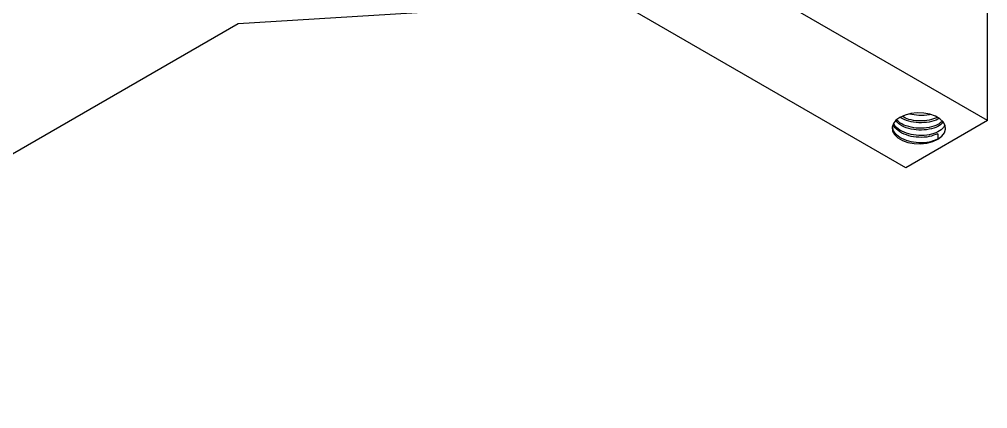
# Model space of a CAD drawing. Header units: millimetres. Extents: x 15 to 589, y 5 to 415.
# Drawn here: x 403 to 457.3, y 93 to 114.8 of the extents above; entities that cross this region are included whole.
import ezdxf

# ---------------------------------------------------------------- set-up
doc = ezdxf.new("R2010")
doc.units = ezdxf.units.MM

msp = doc.modelspace()

# ---------------------------------------------------------------- linework, layer by layer
at = {"color": 7, "linetype": 'Continuous', "lineweight": 25}
for p, q in [((457.32149, 109.14259), (424.79458, 127.91997)), ((457.32149, 109.14259), (457.32149, 123.02378)), ((452.7253, 106.48926), (436.46184, 115.87795)), ((428.36129, 115.38018), (415.27897, 114.57627)), ((415.27897, 114.57627), (377.90548, 93.00102)), ((457.32149, 109.14259), (452.7253, 106.48926)), ((454.52451, 108.1064), (454.21081, 107.99876)), ((454.52451, 108.41013), (454.52451, 108.10393))]:
    msp.add_line(p, q, dxfattribs=at)
at = {"color": 7, "linetype": 'Continuous', "lineweight": 25, "flags": 128}
msp.add_lwpolyline([(454.52451, 108.10393), (454.74752, 108.26825), (454.89593, 108.45861), (454.96111, 108.66395), (454.93928, 108.87232), (454.8317, 109.07162), (454.64462, 109.25027), (454.38893, 109.39788), (454.07947, 109.50587), (453.73423, 109.56798), (453.37328, 109.58058), (453.01759, 109.54295), (452.68784, 109.45728), (452.40319, 109.32854), (452.18018, 109.16421), (452.03177, 108.97385), (451.96658, 108.76852), (451.98842, 108.56014), (452.096, 108.36084), (452.28307, 108.1822), (452.53877, 108.03458), (452.84823, 107.92659), (453.19347, 107.86448), (453.55442, 107.85188), (453.9101, 107.88951), (454.23985, 107.97518), (454.52451, 108.10393)], dxfattribs=at)
at = {"color": 7, "linetype": 'Continuous', "lineweight": 25}
for points, knots in [([(454.58278, 109.27236), (454.56407, 109.25679), (454.44146, 109.15475), (454.04126, 109.04645), (453.46951, 109.0031), (452.87223, 109.08874), (452.56873, 109.2447), (452.41669, 109.32283)], [0, 0, 0, 0, 0.04307649, 0.28222514, 0.52765524, 0.76337345, 1, 1, 1, 1]), ([(454.51672, 109.32613), (454.36538, 109.26467), (454.05618, 109.13912), (453.46568, 109.10854), (452.91804, 109.18017), (452.64929, 109.31548), (452.5333, 109.37388)], [0, 0, 0, 0, 0.26277317, 0.53687046, 0.80012147, 1, 1, 1, 1]), ([(454.09161, 109.48981), (454.07518, 109.4841), (453.89519, 109.42145), (453.46918, 109.41134), (453.10832, 109.48177), (452.93879, 109.51486)], [0, 0, 0, 0, 0.05056966, 0.55396507, 1, 1, 1, 1]), ([(454.52451, 108.10393), (454.37096, 108.04159), (454.05982, 107.91527), (453.46309, 107.88138), (452.87424, 107.97067), (452.3798, 108.19024), (452.05581, 108.47554), (452.01231, 108.68367), (451.99432, 108.76974)], [0, 0, 0, 0, 0.17348947, 0.35153578, 0.52253665, 0.69903802, 0.87553938, 1, 1, 1, 1]), ([(454.52451, 108.41013), (454.37093, 108.34778), (454.05975, 108.22146), (453.46338, 108.18763), (452.8732, 108.27668), (452.38384, 108.49716), (452.08509, 108.74428), (452.04422, 108.91027), (452.03321, 108.95496)], [0, 0, 0, 0, 0.18445086, 0.37374647, 0.55555149, 0.74320454, 0.93085759, 1, 1, 1, 1]), ([(454.89849, 108.90126), (454.88608, 108.85534), (454.84592, 108.70676), (454.54354, 108.49753), (454.05444, 108.32757), (453.46494, 108.28869), (452.87212, 108.37891), (452.38671, 108.59963), (452.09809, 108.82871), (452.05833, 108.97496), (452.05141, 109.00043)], [0, 0, 0, 0, 0.066671962, 0.215735975, 0.364799987, 0.51777929, 0.664705069, 0.816356938, 0.968008806, 1, 1, 1, 1]), ([(454.83682, 109.0633), (454.7443, 108.97601), (454.55596, 108.79829), (454.04991, 108.63488), (453.46414, 108.59409), (452.8794, 108.68716), (452.41385, 108.87528), (452.24815, 109.05734), (452.1812, 109.1309)], [0, 0, 0, 0, 0.169831, 0.34574916, 0.52628796, 0.69968269, 0.87865491, 1, 1, 1, 1]), ([(454.77439, 109.11642), (454.69938, 109.04705), (454.52727, 108.88787), (454.0488, 108.73759), (453.46407, 108.69582), (452.88068, 108.78994), (452.43771, 108.96395), (452.28544, 109.12757), (452.23346, 109.18343)], [0, 0, 0, 0, 0.14494413, 0.33259277, 0.52517016, 0.7101271, 0.90103345, 1, 1, 1, 1])]:
    msp.add_open_spline(points, degree=3, knots=knots, dxfattribs=at)

doc.saveas('drawing.dxf')
